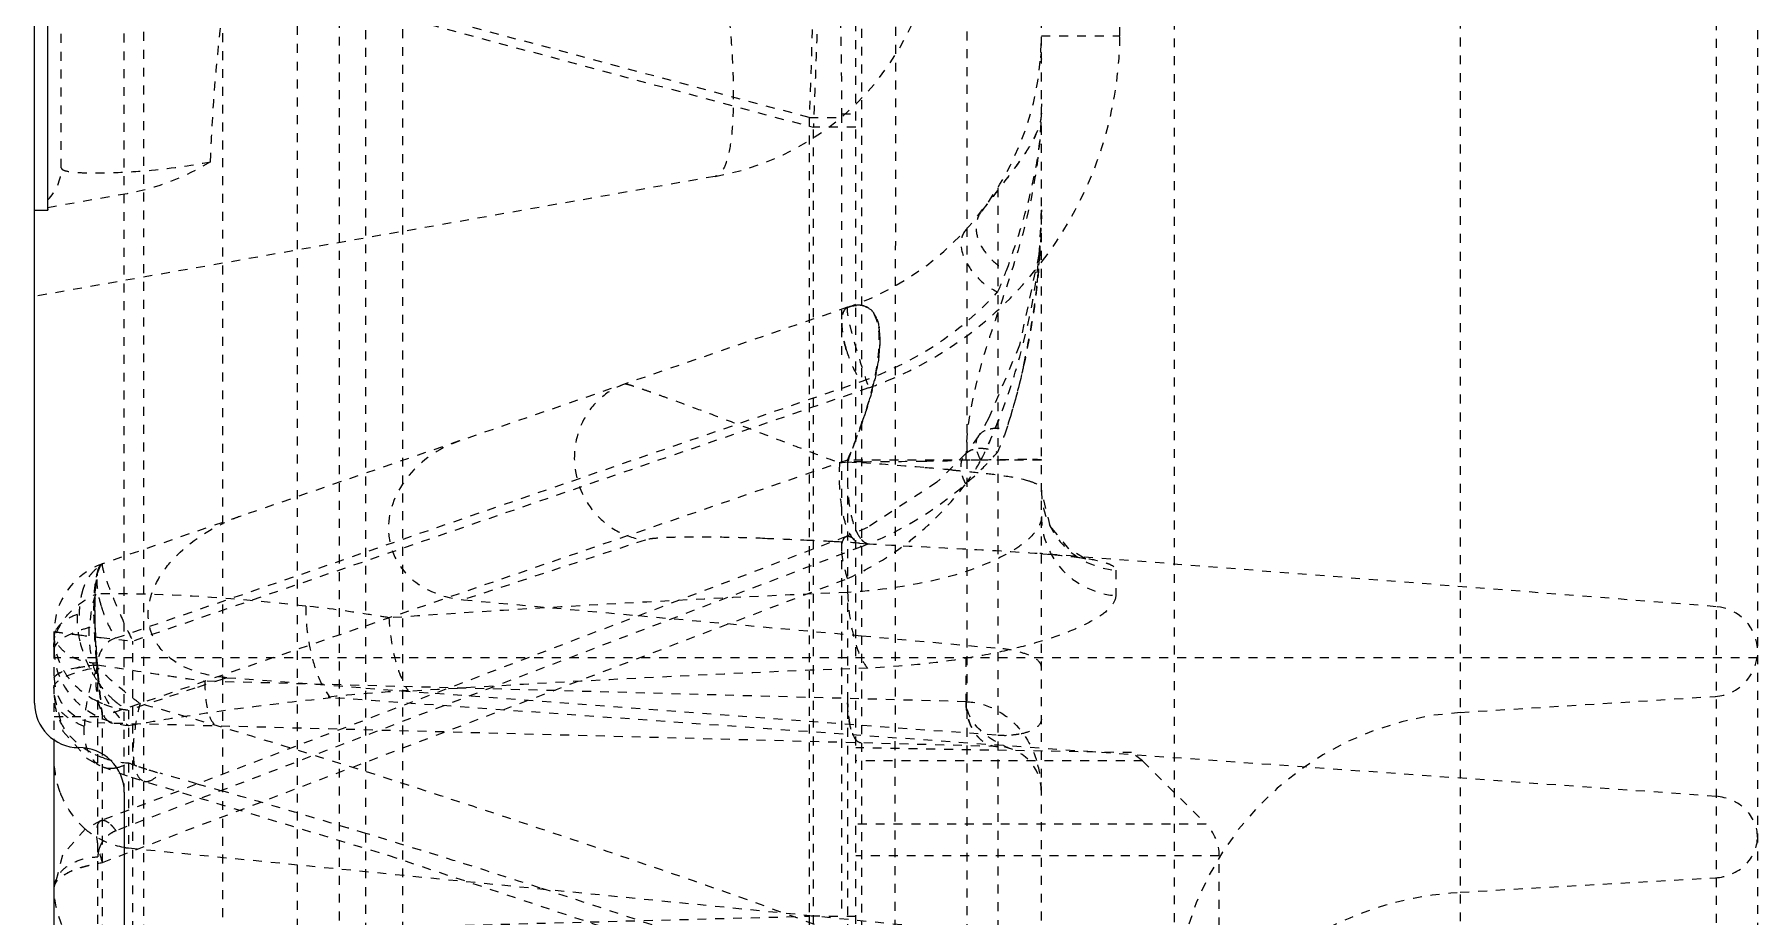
# Model space of a CAD drawing. Header units: millimetres. Extents: x 2748 to 3320, y 1427 to 1884.
# Drawn here: x 3198.16 to 3217.45, y 1655.86 to 1665.74 of the extents above; entities that cross this region are included whole.
import ezdxf

# ---------------------------------------------------------------- set-up
doc = ezdxf.new("R2010")
doc.units = ezdxf.units.MM
doc.linetypes.add('HIDDEN', pattern=[0.2, 0.1, -0.1])
doc.layers.add('21', color=7, linetype='Continuous')

msp = doc.modelspace()

# ---------------------------------------------------------------- linework, layer by layer
at = {"layer": '21', "color": 8, "linetype": 'HIDDEN'}
for p, q in [((3200.269, 1586.253), (3200.269, 1773.081)), ((3202.279, 1759.399), (3202.279, 1586.253)), ((3201.099, 1758.635), (3201.099, 1621.184)), ((3209.434, 1618.215), (3209.434, 1756.243)), ((3216.99, 1731.69), (3216.99, 1613.962)), ((3217.454, 1731.188), (3217.454, 1614.465)), ((3214.126, 1730.506), (3214.126, 1615.146)), ((3210.922, 1727.096), (3210.922, 1618.556)), ((3207.424, 1623.903), (3207.424, 1721.749)), ((3201.576, 1647.615), (3201.576, 1698.037)), ((3201.869, 1647.689), (3201.869, 1697.963)), ((3199.164, 1657.251), (3199.164, 1675.946)), ((3198.459, 1664.246), (3198.459, 1671.407)), ((3208.604, 1619.274), (3208.604, 1668.765)), ((3210.314, 1665.723), (3210.314, 1668.815)), ((3207.355, 1653.176), (3207.355, 1667.458)), ((3199.384, 1655.668), (3199.384, 1666.806)), ((3206.835, 1664.809), (3199.384, 1666.806)), ((3200.269, 1666.472), (3206.881, 1664.7)), ((3207.801, 1666.424), (3207.773, 1624.82)), ((3209.434, 1665.724), (3210.314, 1665.723)), ((3207.196, 1664.85), (3207.196, 1655.859)), ((3207.196, 1664.85), (3207.355, 1664.85)), ((3206.835, 1664.809), (3206.835, 1655.863)), ((3206.835, 1664.809), (3207.196, 1664.809)), ((3206.881, 1654.775), (3206.881, 1664.7)), ((3207.355, 1664.7), (3206.881, 1664.7)), ((3205.78, 1664.15), (3198.159, 1662.806)), ((3199.195, 1663.956), (3198.304, 1663.799)), ((3208.945, 1664.019), (3208.945, 1647.019)), ((3198.309, 1663.786), (3198.309, 1663.773)), ((3207.265, 1662.684), (3198.921, 1659.811)), ((3209.19, 1662.26), (3208.847, 1661.444)), ((3199.072, 1658.98), (3207.416, 1661.853)), ((3207.5, 1661.78), (3199.259, 1658.943)), ((3208.847, 1661.444), (3208.729, 1661.24)), ((3208.728, 1661.238), (3208.582, 1661.039)), ((3208.729, 1661.24), (3208.729, 1661.241)), ((3207.265, 1660.973), (3198.921, 1658.1)), ((3207.265, 1660.973), (3207.265, 1648.901)), ((3209.434, 1660.973), (3207.265, 1660.973)), ((3208.584, 1661.041), (3208.264, 1660.724)), ((3208.746, 1660.972), (3208.536, 1660.968)), ((3208.581, 1661.038), (3208.584, 1661.041)), ((3207.173, 1660.942), (3207.267, 1660.951)), ((3207.433, 1660.954), (3207.264, 1660.952)), ((3207.264, 1660.952), (3207.433, 1660.941)), ((3208.264, 1660.724), (3207.486, 1660.217)), ((3207.486, 1660.217), (3207.25, 1660.116)), ((3207.25, 1660.116), (3198.906, 1656.934)), ((3207.416, 1660.002), (3199.072, 1656.82)), ((3204.997, 1660.077), (3202.962, 1659.407)), ((3207.397, 1660.042), (3207.489, 1660.036)), ((3216.99, 1659.33), (3209.45, 1659.923)), ((3209.45, 1659.923), (3209.567, 1659.914)), ((3209.568, 1659.914), (3209.803, 1659.889)), ((3209.803, 1659.889), (3209.884, 1659.876)), ((3198.921, 1656.465), (3207.265, 1659.647)), ((3210.268, 1659.739), (3210.268, 1659.453)), ((3202.962, 1659.407), (3204.925, 1659.23)), ((3204.925, 1659.23), (3207.424, 1659.004)), ((3198.379, 1657.751), (3198.379, 1659.069)), ((3198.904, 1658.984), (3199.259, 1658.943)), ((3199.259, 1650.708), (3199.259, 1658.943)), ((3207.424, 1659.004), (3208.945, 1658.865)), ((3217.454, 1658.756), (3198.379, 1658.756)), ((3198.869, 1651.179), (3198.869, 1658.695)), ((3200.269, 1658.52), (3199.956, 1658.417)), ((3208.591, 1658.266), (3200.067, 1658.495)), ((3200.314, 1658.535), (3200.269, 1658.52)), ((3200.314, 1658.535), (3201.869, 1658.419)), ((3198.379, 1658.339), (3198.379, 1658.328)), ((3198.379, 1658.339), (3198.478, 1657.935)), ((3199.589, 1658.296), (3199.213, 1658.172)), ((3199.956, 1658.417), (3199.589, 1658.296)), ((3216.99, 1657.205), (3201.475, 1658.311)), ((3201.869, 1658.419), (3202.647, 1658.361)), ((3202.647, 1658.361), (3207.431, 1658.004)), ((3214.126, 1658.146), (3216.982, 1658.325)), ((3198.379, 1658.1), (3198.921, 1658.1)), ((3198.921, 1654.465), (3198.921, 1658.1)), ((3199.213, 1658.172), (3199.213, 1656.627)), ((3198.478, 1657.935), (3198.748, 1657.63)), ((3208.945, 1657.764), (3198.869, 1658.028)), ((3207.431, 1658.004), (3208.945, 1657.892)), ((3210.445, 1657.695), (3207.355, 1657.749)), ((3210.568, 1657.604), (3210.445, 1657.695)), ((3198.748, 1657.63), (3198.914, 1657.539)), ((3198.914, 1657.539), (3199.242, 1657.419)), ((3198.914, 1657.539), (3198.914, 1657.539)), ((3210.568, 1657.604), (3207.355, 1657.604)), ((3210.568, 1657.604), (3211.279, 1656.893)), ((3199.242, 1657.419), (3202.12, 1656.546)), ((3199.383, 1657.376), (3199.384, 1657.376)), ((3199.978, 1657.347), (3200.27, 1657.263)), ((3198.906, 1656.934), (3198.73, 1656.842)), ((3198.73, 1656.842), (3198.471, 1656.547)), ((3211.279, 1656.893), (3207.355, 1656.893)), ((3198.471, 1656.547), (3198.379, 1656.172)), ((3199.213, 1656.627), (3208.945, 1655.663)), ((3202.12, 1656.546), (3205.163, 1655.531)), ((3211.426, 1656.538), (3207.355, 1656.538)), ((3211.426, 1647.147), (3211.426, 1656.538)), ((3214.126, 1656.132), (3216.982, 1656.294)), ((3199.384, 1655.668), (3206.835, 1655.863)), ((3207.355, 1655.859), (3206.835, 1655.863))]:
    msp.add_line(p, q, dxfattribs=at)
at = {"layer": '21', "color": 7, "linetype": 'Continuous'}
for p, q in [((3198.309, 1663.773), (3198.309, 1671.879)), ((3198.159, 1658.251), (3198.159, 1667.815)), ((3198.159, 1663.773), (3198.309, 1663.773)), ((3198.379, 1650.824), (3198.379, 1657.751)), ((3199.164, 1657.251), (3199.164, 1507.826))]:
    msp.add_line(p, q, dxfattribs=at)
at = {"layer": '21', "color": 8, "linetype": 'HIDDEN'}
for points in [[(3209.434, 1663.774), (3209.407, 1663.276), (3209.189, 1662.26)], [(3208.728, 1661.238), (3208.604, 1661.064), (3208.583, 1661.039)], [(3209.884, 1659.876), (3209.932, 1659.867), (3209.914, 1659.875), (3209.742, 1659.979), (3209.533, 1660.235), (3209.434, 1660.636)]]:
    msp.add_lwpolyline(points, dxfattribs=at)
for centre, radius, start, end in [((3205.259, 1667.104), 3, 280, 0), ((3206.218, 1665.724), 3.216, 289, 0), ((3209.726, 1665.465), 0.301, 165.4895, 175.7627), ((3197.959, 1664.246), 0.5, 314.427, 0), ((3202.055, 1663.78), 7.379, 356.0379, 359.4806), ((3202.443, 1663.773), 6.991, 359.503, 0.003), ((3201.493, 1663.817), 7.942, 353.7849, 356.0548), ((3200.905, 1663.884), 8.534, 347.5126, 353.7663), ((3206.205, 1665.369), 3.718, 288.9993, 317.4608), ((3206.071, 1665.803), 4.268, 289.5549, 292.4857), ((3206.724, 1755.848), 94.897, 270.84708, 271.094), ((3206.039, 1663.635), 3.882, 314.4328, 318.4546), ((3206.981, 1661.938), 2.151, 335.9274, 338.117), ((3206.803, 1756.807), 95.855, 270.37657, 270.79177), ((3201.838, 1582.534), 78.606, 85.4174, 85.91873), ((3206.013, 1663.661), 3.919, 299.8879, 314.4588), ((3205.019, 1622.474), 38.539, 84.9242, 85.387), ((3201.134, 1658.42), 2.035, 108.9828, 115.3594), ((3206.036, 1663.618), 3.871, 290.8763, 299.9573), ((3204.744, 1617.537), 42.586, 87.1817, 87.8574), ((3204.193, 1606.221), 53.916, 86.9158, 87.1882), ((3203.683, 1596.743), 63.408, 86.64181, 86.91572), ((3199.183, 1659.05), 0.804, 109, 180), ((3208.328, 1645.655), 14.312, 85.5036, 85.6427), ((3215.65, 1462.116), 197.552, 92.43241, 93.92503), ((3205.359, 1659.293), 6.524, 180.0354, 181.7444), ((3205.192, 1659.31), 6.358, 180.6058, 181.9382), ((3216.95, 1658.828), 0.504, 273.5697, 85.5), ((3206.921, 1659.336), 8.086, 181.7155, 184.1808), ((3204.508, 1706.266), 47.613, 262.9269, 263.2406), ((3199.17, 1658.695), 0.302, 109.0494, 179.9506), ((3208.575, 1659.453), 9.744, 184.1584, 185.1013), ((3237.333, 1907.232), 251.513, 261.20122, 261.47939), ((3228.312, 1848.038), 191.636, 261.1595, 261.52453), ((3254.707, 1658.756), 46.119, 180.0004, 180.6091), ((3198.882, 1658.53), 0.502, 180, 268.5), ((3200.03, 1659.269), 1.4, 208.7906, 213.745), ((3215.256, 1455.117), 203.674, 92.18543, 93.6328), ((3199.3, 1659.163), 0.993, 241.6306, 248.4743), ((3199.64, 1658.97), 0.907, 223.6783, 229.4868), ((3204.094, 1630.997), 27.449, 93.6548, 95.5768), ((3199.314, 1659.196), 1.03, 248.4593, 258.3341), ((3199.309, 1659.172), 1.004, 258.3191, 264.5148), ((3214.339, 1654.736), 3.417, 93.5697, 266.4303), ((3209.024, 1658.943), 1.054, 265.7046, 274.1614), ((3208.932, 1657.262), 0.502, 0, 88.5015), ((3199.264, 1658.598), 1.019, 250.8819, 267.1093), ((3200.358, 1660.514), 3.149, 248.6707, 250.8021), ((3200.59, 1661.177), 3.851, 250.7912, 252.6284), ((3200.8, 1661.847), 4.553, 252.6222, 254.2584), ((3208.28, 1657.262), 1.154, 359.9914, 14.8561), ((3164.901, 1534.654), 127.609, 74.04512, 74.23814), ((3166.438, 1539.971), 122.074, 73.12726, 73.91022), ((3199.338, 1657.54), 0.929, 229.2567, 234.0899), ((3168.705, 1547.422), 114.286, 72.10479, 73.13041), ((3210.924, 1656.538), 0.502, 0, 45), ((3199.293, 1657.434), 0.811, 260.7343, 264.3787), ((3172.053, 1557.722), 103.455, 70.38893, 72.11651)]:
    msp.add_arc(centre, radius, start, end, dxfattribs=at)
at = {"layer": '21', "color": 7, "linetype": 'Continuous'}
for centre, start, end in [((3198.659, 1658.251), 180, 269.6487), ((3198.664, 1657.251), 0, 90.9244)]:
    msp.add_arc(centre, 0.5, start, end, dxfattribs=at)
at = {"layer": '21', "color": 8, "linetype": 'HIDDEN'}
for points, knots in [([(3206.985, 1667.941), (3206.986, 1667.94), (3206.985, 1667.932), (3206.987, 1667.922), (3206.987, 1667.901), (3206.987, 1667.859), (3206.986, 1667.788), (3206.984, 1667.681), (3206.981, 1667.545), (3206.976, 1667.384), (3206.971, 1667.196), (3206.962, 1666.899), (3206.948, 1666.478), (3206.928, 1665.925), (3206.906, 1665.325), (3206.89, 1664.912), (3206.881, 1664.7)], [0, 0, 0, 0, 0.001383, 0.005199, 0.011432, 0.02004, 0.04421, 0.077362, 0.119148, 0.169237, 0.227282, 0.292865, 0.44427, 0.616968, 0.804395, 1, 1, 1, 1]), ([(3205.78, 1667.104), (3205.843, 1666.736), (3205.918, 1666.198), (3205.974, 1665.51), (3205.989, 1665.071), (3205.978, 1664.706), (3205.948, 1664.456), (3205.906, 1664.303), (3205.868, 1664.212), (3205.817, 1664.156), (3205.78, 1664.15)], [0, 0, 0, 0, 0.370857, 0.538003, 0.684941, 0.806783, 0.899766, 0.934932, 0.962691, 1, 1, 1, 1]), ([(3206.887, 1666.797), (3206.887, 1666.65), (3206.878, 1665.987), (3206.852, 1665.325), (3206.835, 1664.809)], [0, 0, 0, 0, 0.222165, 1, 1, 1, 1]), ([(3200.131, 1664.315), (3200.135, 1664.45), (3200.163, 1665.058), (3200.221, 1665.664), (3200.277, 1666.134)], [0, 0, 0, 0, 0.223318, 1, 1, 1, 1]), ([(3207.184, 1665.914), (3207.186, 1665.827), (3207.193, 1665.473), (3207.196, 1665.118), (3207.196, 1664.85)], [0, 0, 0, 0, 0.244306, 1, 1, 1, 1]), ([(3209.448, 1663.204), (3209.72, 1663.562), (3210.157, 1664.369), (3210.309, 1665.273), (3210.314, 1665.723)], [0, 0, 0, 0, 0.499881, 1, 1, 1, 1]), ([(3209.425, 1665.487), (3209.425, 1665.487), (3209.433, 1665.473), (3209.434, 1665.472), (3209.434, 1665.465)], [0, 0, 0, 0, 0.073663, 1, 1, 1, 1]), ([(3209.434, 1664.963), (3209.434, 1664.622), (3209.356, 1663.938), (3209.07, 1662.953), (3208.717, 1661.995), (3208.589, 1661.314), (3208.589, 1660.973)], [0, 0, 0, 0, 0.250147, 0.500188, 0.750174, 1, 1, 1, 1]), ([(3209.434, 1664.858), (3209.434, 1664.825), (3209.421, 1664.75), (3209.382, 1664.634), (3209.32, 1664.51), (3209.2, 1664.331), (3209.011, 1664.078), (3208.848, 1663.868), (3208.758, 1663.752)], [0, 0, 0, 0, 0.075758, 0.171972, 0.277877, 0.391498, 0.664198, 1, 1, 1, 1]), ([(3209.434, 1664.858), (3209.434, 1664.784), (3209.381, 1664.616), (3209.231, 1664.367), (3209.01, 1664.078), (3208.848, 1663.867), (3208.758, 1663.752)], [0, 0, 0, 0, 0.169498, 0.390712, 0.664849, 1, 1, 1, 1]), ([(3209.044, 1663.097), (3209.154, 1663.398), (3209.338, 1663.973), (3209.434, 1664.575), (3209.434, 1664.858)], [0, 0, 0, 0, 0.531549, 1, 1, 1, 1]), ([(3198.459, 1664.246), (3198.459, 1664.233), (3198.506, 1664.209), (3198.585, 1664.199), (3198.727, 1664.188), (3199.009, 1664.188), (3199.487, 1664.213), (3199.897, 1664.27), (3200.131, 1664.315)], [0, 0, 0, 0, 0.022899, 0.073693, 0.155146, 0.266798, 0.578226, 1, 1, 1, 1]), ([(3208.758, 1663.752), (3208.722, 1663.705), (3208.685, 1663.578), (3208.737, 1663.394), (3208.856, 1663.223), (3208.973, 1663.133), (3209.043, 1663.097)], [0, 0, 0, 0, 0.224072, 0.456813, 0.702294, 1, 1, 1, 1]), ([(3208.758, 1660.973), (3208.861, 1661.181), (3209.042, 1661.619), (3209.324, 1662.544), (3209.434, 1663.28), (3209.434, 1663.774)], [0, 0, 0, 0, 0.239773, 0.489197, 1, 1, 1, 1]), ([(3208.758, 1660.973), (3208.863, 1661.18), (3209.043, 1661.619), (3209.323, 1662.543), (3209.434, 1663.28), (3209.434, 1663.773)], [0, 0, 0, 0, 0.239474, 0.489171, 1, 1, 1, 1]), ([(3209.434, 1663.713), (3209.43, 1663.294), (3209.351, 1662.484), (3209.165, 1661.692), (3209.044, 1661.32)], [0, 0, 0, 0, 0.517122, 1, 1, 1, 1]), ([(3208.588, 1663.55), (3208.547, 1663.506), (3208.516, 1663.365), (3208.59, 1663.173), (3208.731, 1662.989), (3208.865, 1662.893), (3208.945, 1662.855)], [0, 0, 0, 0, 0.206864, 0.442147, 0.695832, 1, 1, 1, 1]), ([(3207.704, 1661.859), (3208.046, 1662), (3208.697, 1662.374), (3209.224, 1662.909), (3209.448, 1663.204)], [0, 0, 0, 0, 0.499909, 1, 1, 1, 1]), ([(3207.265, 1662.684), (3207.309, 1662.699), (3207.396, 1662.719), (3207.535, 1662.671), (3207.618, 1662.516), (3207.634, 1662.291), (3207.601, 1661.999), (3207.49, 1661.546), (3207.362, 1661.202), (3207.265, 1660.973)], [0, 0, 0, 0, 0.068216, 0.128472, 0.20194, 0.311373, 0.459805, 0.633122, 1, 1, 1, 1]), ([(3207.265, 1660.973), (3207.36, 1661.202), (3207.489, 1661.545), (3207.595, 1661.998), (3207.626, 1662.289), (3207.611, 1662.513), (3207.533, 1662.671), (3207.395, 1662.72), (3207.309, 1662.699), (3207.265, 1662.684)], [0, 0, 0, 0, 0.367029, 0.540745, 0.688856, 0.799201, 0.872402, 0.932114, 1, 1, 1, 1]), ([(3207.265, 1660.973), (3207.36, 1661.202), (3207.489, 1661.545), (3207.597, 1661.998), (3207.627, 1662.29), (3207.612, 1662.514), (3207.533, 1662.671), (3207.395, 1662.719), (3207.309, 1662.699), (3207.265, 1662.684)], [0, 0, 0, 0, 0.36694, 0.540681, 0.688768, 0.799029, 0.872222, 0.932068, 1, 1, 1, 1]), ([(3207.265, 1660.973), (3207.36, 1661.202), (3207.489, 1661.545), (3207.595, 1661.998), (3207.626, 1662.289), (3207.611, 1662.514), (3207.533, 1662.671), (3207.395, 1662.719), (3207.309, 1662.699), (3207.265, 1662.684)], [0, 0, 0, 0, 0.367021, 0.540738, 0.688846, 0.799183, 0.872383, 0.932109, 1, 1, 1, 1]), ([(3207.265, 1662.684), (3207.28, 1662.689), (3207.334, 1662.705), (3207.394, 1662.71), (3207.435, 1662.702)], [0, 0, 0, 0, 0.270917, 1, 1, 1, 1]), ([(3207.429, 1662.703), (3207.417, 1662.706), (3207.361, 1662.71), (3207.306, 1662.698), (3207.265, 1662.684)], [0, 0, 0, 0, 0.231091, 1, 1, 1, 1]), ([(3207.426, 1662.704), (3207.413, 1662.706), (3207.359, 1662.71), (3207.305, 1662.697), (3207.265, 1662.684)], [0, 0, 0, 0, 0.231927, 1, 1, 1, 1]), ([(3207.426, 1661.389), (3207.482, 1661.55), (3207.574, 1661.855), (3207.636, 1662.226), (3207.62, 1662.47), (3207.581, 1662.595), (3207.513, 1662.676), (3207.454, 1662.699), (3207.426, 1662.704)], [0, 0, 0, 0, 0.360396, 0.66853, 0.784397, 0.872105, 0.939598, 1, 1, 1, 1]), ([(3207.265, 1662.684), (3207.24, 1662.675), (3207.201, 1662.608), (3207.194, 1662.444), (3207.221, 1662.304), (3207.25, 1662.209)], [0, 0, 0, 0, 0.160046, 0.402004, 1, 1, 1, 1]), ([(3207.25, 1662.209), (3207.221, 1662.304), (3207.194, 1662.444), (3207.201, 1662.608), (3207.24, 1662.675), (3207.265, 1662.684)], [0, 0, 0, 0, 0.597994, 0.839953, 1, 1, 1, 1]), ([(3207.265, 1662.684), (3207.258, 1662.681), (3207.259, 1662.648), (3207.263, 1662.602), (3207.281, 1662.514), (3207.308, 1662.402), (3207.347, 1662.263), (3207.411, 1662.053), (3207.464, 1661.89), (3207.501, 1661.781)], [0, 0, 0, 0, 0.023066, 0.079897, 0.171366, 0.296722, 0.453181, 0.630585, 1, 1, 1, 1]), ([(3207.25, 1662.209), (3207.279, 1662.113), (3207.328, 1661.99), (3207.398, 1661.878), (3207.416, 1661.853)], [0, 0, 0, 0, 0.764257, 1, 1, 1, 1]), ([(3207.25, 1662.209), (3207.279, 1662.113), (3207.328, 1661.99), (3207.398, 1661.878), (3207.416, 1661.853)], [0, 0, 0, 0, 0.764259, 1, 1, 1, 1]), ([(3209.237, 1662.039), (3209.224, 1661.976), (3209.167, 1661.735), (3209.101, 1661.495), (3209.043, 1661.32)], [0, 0, 0, 0, 0.256342, 1, 1, 1, 1]), ([(3204.774, 1661.826), (3204.677, 1661.793), (3204.493, 1661.687), (3204.242, 1661.374), (3204.152, 1660.869), (3204.368, 1660.403), (3204.688, 1660.154), (3204.894, 1660.089), (3204.998, 1660.077)], [0, 0, 0, 0, 0.129702, 0.260801, 0.496198, 0.734425, 0.868289, 1, 1, 1, 1]), ([(3204.774, 1661.826), (3204.777, 1661.827), (3204.787, 1661.825), (3204.815, 1661.819), (3204.87, 1661.801), (3204.954, 1661.773), (3205.061, 1661.735), (3205.185, 1661.691), (3205.379, 1661.621), (3205.646, 1661.522), (3205.992, 1661.391), (3206.367, 1661.249), (3206.764, 1661.097), (3207.035, 1660.994), (3207.173, 1660.942)], [0, 0, 0, 0, 0.003453, 0.010711, 0.035078, 0.07055, 0.115141, 0.167212, 0.225421, 0.356211, 0.502099, 0.659556, 0.826183, 1, 1, 1, 1]), ([(3202.923, 1661.188), (3202.718, 1661.118), (3202.338, 1660.88), (3202.081, 1660.353), (3202.156, 1659.912), (3202.415, 1659.55), (3202.748, 1659.427), (3202.962, 1659.407)], [0, 0, 0, 0, 0.250444, 0.499059, 0.625047, 0.750838, 1, 1, 1, 1]), ([(3208.758, 1660.973), (3208.73, 1661.02), (3208.691, 1661.108), (3208.708, 1661.207), (3208.729, 1661.24)], [0, 0, 0, 0, 0.583718, 1, 1, 1, 1]), ([(3208.758, 1660.973), (3208.73, 1661.02), (3208.691, 1661.108), (3208.708, 1661.207), (3208.729, 1661.24)], [0, 0, 0, 0, 0.583719, 1, 1, 1, 1]), ([(3208.729, 1661.241), (3208.736, 1661.25), (3208.769, 1661.292), (3208.821, 1661.315), (3208.862, 1661.323)], [0, 0, 0, 0, 0.217692, 1, 1, 1, 1]), ([(3208.729, 1661.24), (3208.736, 1661.25), (3208.769, 1661.292), (3208.821, 1661.315), (3208.862, 1661.323)], [0, 0, 0, 0, 0.217695, 1, 1, 1, 1]), ([(3208.862, 1661.323), (3208.875, 1661.326), (3208.935, 1661.335), (3208.997, 1661.329), (3209.043, 1661.32)], [0, 0, 0, 0, 0.221025, 1, 1, 1, 1]), ([(3208.862, 1661.323), (3208.875, 1661.326), (3208.935, 1661.335), (3208.997, 1661.329), (3209.043, 1661.32)], [0, 0, 0, 0, 0.221026, 1, 1, 1, 1]), ([(3208.588, 1660.705), (3208.56, 1660.76), (3208.517, 1660.871), (3208.546, 1660.998), (3208.582, 1661.039)], [0, 0, 0, 0, 0.530839, 1, 1, 1, 1]), ([(3208.583, 1661.04), (3208.592, 1661.05), (3208.636, 1661.087), (3208.695, 1661.102), (3208.738, 1661.105)], [0, 0, 0, 0, 0.237664, 1, 1, 1, 1]), ([(3208.584, 1661.041), (3208.593, 1661.05), (3208.633, 1661.085), (3208.688, 1661.1), (3208.729, 1661.104)], [0, 0, 0, 0, 0.23843, 1, 1, 1, 1]), ([(3209.271, 1660.978), (3209.238, 1660.978), (3209.063, 1660.977), (3208.888, 1660.974), (3208.746, 1660.972)], [0, 0, 0, 0, 0.188655, 1, 1, 1, 1]), ([(3209.434, 1660.973), (3209.434, 1660.977), (3209.413, 1660.973), (3209.389, 1660.979), (3209.334, 1660.977), (3209.295, 1660.978), (3209.271, 1660.978)], [0, 0, 0, 0, 0.064625, 0.253373, 0.565646, 1, 1, 1, 1]), ([(3207.174, 1660.942), (3207.165, 1660.785), (3207.171, 1660.562), (3207.224, 1660.295), (3207.265, 1660.185), (3207.291, 1660.14)], [0, 0, 0, 0, 0.574018, 0.812507, 1, 1, 1, 1]), ([(3207.266, 1660.951), (3207.258, 1660.806), (3207.263, 1660.547), (3207.312, 1660.288), (3207.358, 1660.184)], [0, 0, 0, 0, 0.560227, 1, 1, 1, 1]), ([(3208.429, 1660.862), (3208.463, 1660.859), (3208.593, 1660.847), (3208.722, 1660.834), (3208.816, 1660.823)], [0, 0, 0, 0, 0.269006, 1, 1, 1, 1]), ([(3208.816, 1660.823), (3208.908, 1660.813), (3209.067, 1660.792), (3209.225, 1660.761), (3209.29, 1660.741)], [0, 0, 0, 0, 0.578379, 1, 1, 1, 1]), ([(3207.265, 1659.647), (3207.533, 1659.765), (3208.022, 1660.071), (3208.419, 1660.486), (3208.588, 1660.705)], [0, 0, 0, 0, 0.513563, 1, 1, 1, 1]), ([(3207.265, 1659.647), (3207.533, 1659.765), (3208.022, 1660.07), (3208.419, 1660.485), (3208.588, 1660.705)], [0, 0, 0, 0, 0.51357, 1, 1, 1, 1]), ([(3209.29, 1660.741), (3209.327, 1660.729), (3209.385, 1660.711), (3209.434, 1660.659), (3209.434, 1660.636)], [0, 0, 0, 0, 0.641567, 1, 1, 1, 1]), ([(3209.434, 1660.636), (3209.434, 1660.418), (3209.608, 1659.963), (3210.048, 1659.756), (3210.268, 1659.739)], [0, 0, 0, 0, 0.498165, 1, 1, 1, 1]), ([(3200.314, 1658.535), (3200.205, 1658.543), (3199.989, 1658.581), (3199.686, 1658.718), (3199.499, 1658.933), (3199.432, 1659.144), (3199.428, 1659.365), (3199.521, 1659.63), (3199.789, 1659.977), (3200.066, 1660.166), (3200.262, 1660.259)], [0, 0, 0, 0, 0.124884, 0.250265, 0.375096, 0.438011, 0.500671, 0.626087, 0.751063, 1, 1, 1, 1]), ([(3209.434, 1660.339), (3209.434, 1660.24), (3209.306, 1660.083), (3209.087, 1659.937), (3208.716, 1659.752), (3208.103, 1659.575), (3207.564, 1659.509), (3207.265, 1659.489)], [0, 0, 0, 0, 0.122802, 0.215933, 0.332365, 0.630136, 1, 1, 1, 1]), ([(3209.434, 1660.339), (3209.434, 1660.123), (3209.572, 1659.776), (3209.94, 1659.524), (3210.16, 1659.462), (3210.268, 1659.453)], [0, 0, 0, 0, 0.493069, 0.752999, 1, 1, 1, 1]), ([(3206.337, 1660.094), (3206.2, 1660.099), (3205.936, 1660.107), (3205.614, 1660.111), (3205.377, 1660.109), (3205.224, 1660.104), (3205.099, 1660.095), (3205.026, 1660.086), (3204.998, 1660.077)], [0, 0, 0, 0, 0.306716, 0.590806, 0.720063, 0.836394, 0.933479, 1, 1, 1, 1]), ([(3207.265, 1659.647), (3207.244, 1659.708), (3207.213, 1659.819), (3207.196, 1659.964), (3207.202, 1660.063), (3207.232, 1660.109), (3207.25, 1660.116)], [0, 0, 0, 0, 0.39722, 0.70018, 0.885489, 1, 1, 1, 1]), ([(3207.25, 1660.116), (3207.272, 1660.125), (3207.348, 1660.093), (3207.389, 1660.039), (3207.416, 1660.002)], [0, 0, 0, 0, 0.345408, 1, 1, 1, 1]), ([(3207.25, 1660.116), (3207.272, 1660.125), (3207.348, 1660.093), (3207.389, 1660.039), (3207.416, 1660.002)], [0, 0, 0, 0, 0.345411, 1, 1, 1, 1]), ([(3207.291, 1660.14), (3207.298, 1660.127), (3207.324, 1660.087), (3207.364, 1660.05), (3207.397, 1660.042)], [0, 0, 0, 0, 0.304362, 1, 1, 1, 1]), ([(3207.358, 1660.184), (3207.362, 1660.174), (3207.379, 1660.138), (3207.401, 1660.104), (3207.42, 1660.082)], [0, 0, 0, 0, 0.281015, 1, 1, 1, 1]), ([(3207.42, 1660.082), (3207.425, 1660.076), (3207.445, 1660.057), (3207.469, 1660.041), (3207.489, 1660.036)], [0, 0, 0, 0, 0.281855, 1, 1, 1, 1]), ([(3207.489, 1660.036), (3207.843, 1660.015), (3208.485, 1659.982), (3209.127, 1659.948), (3209.415, 1659.926)], [0, 0, 0, 0, 0.551105, 1, 1, 1, 1]), ([(3198.921, 1659.811), (3198.908, 1659.806), (3198.883, 1659.772), (3198.848, 1659.66), (3198.828, 1659.431), (3198.831, 1659.078), (3198.849, 1658.804), (3198.862, 1658.652)], [0, 0, 0, 0, 0.035929, 0.096879, 0.302554, 0.612183, 1, 1, 1, 1]), ([(3198.86, 1658.679), (3198.85, 1658.828), (3198.834, 1659.096), (3198.833, 1659.442), (3198.852, 1659.665), (3198.886, 1659.773), (3198.909, 1659.806), (3198.921, 1659.811)], [0, 0, 0, 0, 0.389712, 0.699692, 0.904816, 0.965209, 1, 1, 1, 1]), ([(3198.921, 1659.811), (3198.902, 1659.804), (3198.873, 1659.743), (3198.85, 1659.632), (3198.835, 1659.455), (3198.834, 1659.32), (3198.835, 1659.243)], [0, 0, 0, 0, 0.103189, 0.303051, 0.604578, 1, 1, 1, 1]), ([(3198.921, 1658.1), (3198.895, 1658.314), (3198.853, 1658.71), (3198.832, 1659.179), (3198.837, 1659.485), (3198.851, 1659.647), (3198.873, 1659.749), (3198.903, 1659.804), (3198.921, 1659.811)], [0, 0, 0, 0, 0.372891, 0.689354, 0.811606, 0.904654, 0.966686, 1, 1, 1, 1]), ([(3198.921, 1659.811), (3198.908, 1659.806), (3198.882, 1659.773), (3198.849, 1659.66), (3198.84, 1659.554), (3198.836, 1659.474)], [0, 0, 0, 0, 0.120235, 0.320606, 1, 1, 1, 1]), ([(3198.852, 1659.66), (3198.858, 1659.696), (3198.87, 1659.749), (3198.903, 1659.804), (3198.921, 1659.811)], [0, 0, 0, 0, 0.647731, 1, 1, 1, 1]), ([(3198.921, 1659.811), (3198.9, 1659.803), (3198.861, 1659.748), (3198.852, 1659.64), (3198.864, 1659.496), (3198.889, 1659.391), (3198.906, 1659.336)], [0, 0, 0, 0, 0.137769, 0.35377, 0.65093, 1, 1, 1, 1]), ([(3198.921, 1659.811), (3198.9, 1659.803), (3198.861, 1659.748), (3198.852, 1659.64), (3198.864, 1659.496), (3198.889, 1659.391), (3198.906, 1659.336)], [0, 0, 0, 0, 0.137768, 0.35377, 0.650929, 1, 1, 1, 1]), ([(3198.919, 1659.808), (3198.914, 1659.8), (3198.921, 1659.769), (3198.933, 1659.714), (3198.962, 1659.63), (3199.002, 1659.524), (3199.054, 1659.396), (3199.138, 1659.199), (3199.208, 1659.047), (3199.259, 1658.943)], [0, 0, 0, 0, 0.02966, 0.092513, 0.18757, 0.311445, 0.459989, 0.628275, 1, 1, 1, 1]), ([(3209.567, 1659.914), (3209.666, 1659.905), (3209.84, 1659.887), (3210.039, 1659.856), (3210.159, 1659.822), (3210.223, 1659.798), (3210.268, 1659.763), (3210.268, 1659.739)], [0, 0, 0, 0, 0.404504, 0.707169, 0.818145, 0.902257, 1, 1, 1, 1]), ([(3198.692, 1659.483), (3198.697, 1659.502), (3198.718, 1659.572), (3198.752, 1659.639), (3198.784, 1659.683)], [0, 0, 0, 0, 0.266876, 1, 1, 1, 1]), ([(3198.784, 1659.683), (3198.794, 1659.696), (3198.833, 1659.744), (3198.883, 1659.784), (3198.925, 1659.804)], [0, 0, 0, 0, 0.263196, 1, 1, 1, 1]), ([(3198.825, 1659.286), (3198.825, 1659.323), (3198.827, 1659.448), (3198.835, 1659.574), (3198.852, 1659.66)], [0, 0, 0, 0, 0.298602, 1, 1, 1, 1]), ([(3198.38, 1658.842), (3198.362, 1658.964), (3198.451, 1659.171), (3198.648, 1659.358), (3198.776, 1659.439), (3198.844, 1659.47)], [0, 0, 0, 0, 0.451635, 0.726019, 1, 1, 1, 1]), ([(3198.663, 1659.233), (3198.663, 1659.255), (3198.665, 1659.339), (3198.676, 1659.423), (3198.692, 1659.483)], [0, 0, 0, 0, 0.263236, 1, 1, 1, 1]), ([(3198.844, 1659.47), (3198.834, 1659.444), (3198.795, 1659.323), (3198.78, 1659.196), (3198.779, 1659.097)], [0, 0, 0, 0, 0.223772, 1, 1, 1, 1]), ([(3201.196, 1659.336), (3200.989, 1659.359), (3200.205, 1659.44), (3199.416, 1659.481), (3198.836, 1659.474)], [0, 0, 0, 0, 0.263954, 1, 1, 1, 1]), ([(3207.265, 1659.489), (3207.272, 1659.316), (3207.301, 1659.07), (3207.394, 1658.79), (3207.454, 1658.681), (3207.489, 1658.643)], [0, 0, 0, 0, 0.586635, 0.826613, 1, 1, 1, 1]), ([(3210.268, 1659.453), (3210.266, 1659.409), (3210.206, 1659.305), (3210.041, 1659.187), (3209.792, 1659.064), (3209.462, 1658.947), (3209.056, 1658.837), (3208.394, 1658.708), (3207.861, 1658.658), (3207.489, 1658.643)], [0, 0, 0, 0, 0.044439, 0.110924, 0.203897, 0.32223, 0.463453, 0.625497, 1, 1, 1, 1]), ([(3198.637, 1659.244), (3198.583, 1659.223), (3198.491, 1659.177), (3198.415, 1659.102), (3198.395, 1659.062)], [0, 0, 0, 0, 0.566525, 1, 1, 1, 1]), ([(3198.637, 1659.244), (3198.636, 1659.218), (3198.636, 1659.112), (3198.651, 1659.006), (3198.67, 1658.928)], [0, 0, 0, 0, 0.242503, 1, 1, 1, 1]), ([(3198.852, 1658.741), (3198.848, 1658.79), (3198.834, 1658.972), (3198.825, 1659.153), (3198.825, 1659.286)], [0, 0, 0, 0, 0.272966, 1, 1, 1, 1]), ([(3198.852, 1658.741), (3198.848, 1658.79), (3198.834, 1658.972), (3198.825, 1659.153), (3198.825, 1659.286)], [0, 0, 0, 0, 0.272966, 1, 1, 1, 1]), ([(3198.906, 1659.336), (3198.916, 1659.302), (3198.958, 1659.178), (3199.016, 1659.058), (3199.072, 1658.98)], [0, 0, 0, 0, 0.266996, 1, 1, 1, 1]), ([(3198.906, 1659.336), (3198.916, 1659.302), (3198.958, 1659.178), (3199.016, 1659.058), (3199.072, 1658.98)], [0, 0, 0, 0, 0.266996, 1, 1, 1, 1]), ([(3201.196, 1659.336), (3201.196, 1659.143), (3201.23, 1658.856), (3201.342, 1658.514), (3201.425, 1658.366), (3201.474, 1658.311)], [0, 0, 0, 0, 0.537369, 0.79379, 1, 1, 1, 1]), ([(3202.132, 1659.206), (3202.053, 1659.219), (3201.742, 1659.27), (3201.43, 1659.312), (3201.196, 1659.336)], [0, 0, 0, 0, 0.253849, 1, 1, 1, 1]), ([(3198.779, 1659.097), (3198.723, 1659.083), (3198.622, 1659.052), (3198.508, 1658.998), (3198.434, 1658.949), (3198.402, 1658.909), (3198.376, 1658.875), (3198.377, 1658.851), (3198.38, 1658.842)], [0, 0, 0, 0, 0.341475, 0.631878, 0.754383, 0.86437, 0.942529, 1, 1, 1, 1]), ([(3198.379, 1659.051), (3198.378, 1659.05), (3198.39, 1659.05), (3198.397, 1659.047), (3198.422, 1659.045), (3198.465, 1659.038), (3198.542, 1659.029), (3198.607, 1659.02), (3198.645, 1659.016)], [0, 0, 0, 0, 0.015441, 0.063839, 0.144672, 0.257406, 0.574111, 1, 1, 1, 1]), ([(3198.869, 1658.695), (3198.805, 1658.696), (3198.679, 1658.716), (3198.516, 1658.794), (3198.405, 1658.912), (3198.379, 1659.008), (3198.379, 1659.05)], [0, 0, 0, 0, 0.289021, 0.569215, 0.807045, 1, 1, 1, 1]), ([(3198.769, 1659.103), (3198.761, 1658.994), (3198.786, 1658.771), (3198.894, 1658.381), (3199.06, 1658.106), (3199.213, 1657.999)], [0, 0, 0, 0, 0.268074, 0.541236, 1, 1, 1, 1]), ([(3202.127, 1659.207), (3202.137, 1659.044), (3202.169, 1658.811), (3202.258, 1658.541), (3202.313, 1658.432), (3202.344, 1658.39)], [0, 0, 0, 0, 0.574156, 0.816064, 1, 1, 1, 1]), ([(3198.379, 1658.998), (3198.379, 1658.897), (3198.41, 1658.758), (3198.473, 1658.636), (3198.491, 1658.606)], [0, 0, 0, 0, 0.74452, 1, 1, 1, 1]), ([(3209.434, 1658.659), (3209.434, 1658.684), (3209.391, 1658.743), (3209.283, 1658.795), (3209.129, 1658.842), (3209.01, 1658.86), (3208.945, 1658.865)], [0, 0, 0, 0, 0.134786, 0.350246, 0.649054, 1, 1, 1, 1]), ([(3198.377, 1658.418), (3198.373, 1658.445), (3198.424, 1658.509), (3198.587, 1658.59), (3198.746, 1658.632), (3198.863, 1658.651)], [0, 0, 0, 0, 0.145001, 0.367334, 1, 1, 1, 1]), ([(3198.379, 1658.84), (3198.379, 1658.737), (3198.424, 1658.527), (3198.67, 1658.168), (3198.996, 1658.021), (3199.213, 1657.999)], [0, 0, 0, 0, 0.240412, 0.488462, 1, 1, 1, 1]), ([(3198.862, 1658.677), (3198.753, 1658.668), (3198.605, 1658.647), (3198.445, 1658.595), (3198.388, 1658.556), (3198.379, 1658.532)], [0, 0, 0, 0, 0.636469, 0.853858, 1, 1, 1, 1]), ([(3198.624, 1658.644), (3198.642, 1658.647), (3198.721, 1658.662), (3198.8, 1658.672), (3198.862, 1658.677)], [0, 0, 0, 0, 0.225368, 1, 1, 1, 1]), ([(3198.863, 1658.651), (3198.839, 1658.597), (3198.761, 1658.388), (3198.719, 1658.164), (3198.72, 1657.999)], [0, 0, 0, 0, 0.261757, 1, 1, 1, 1]), ([(3198.86, 1658.679), (3198.848, 1658.603), (3198.84, 1658.456), (3198.863, 1658.279), (3198.905, 1658.156), (3198.951, 1658.071), (3199.011, 1658.024), (3199.049, 1658.023)], [0, 0, 0, 0, 0.314925, 0.598915, 0.730702, 0.84325, 1, 1, 1, 1]), ([(3198.921, 1658.1), (3198.914, 1658.155), (3198.888, 1658.368), (3198.865, 1658.582), (3198.852, 1658.741)], [0, 0, 0, 0, 0.256093, 1, 1, 1, 1]), ([(3199.341, 1658.245), (3199.297, 1658.277), (3199.129, 1658.403), (3198.973, 1658.543), (3198.862, 1658.652)], [0, 0, 0, 0, 0.25872, 1, 1, 1, 1]), ([(3198.379, 1658.532), (3198.382, 1658.539), (3198.401, 1658.568), (3198.434, 1658.585), (3198.459, 1658.597)], [0, 0, 0, 0, 0.198267, 1, 1, 1, 1]), ([(3198.491, 1658.606), (3198.51, 1658.573), (3198.6, 1658.446), (3198.725, 1658.345), (3198.828, 1658.289)], [0, 0, 0, 0, 0.245659, 1, 1, 1, 1]), ([(3198.869, 1658.587), (3198.873, 1658.547), (3198.888, 1658.385), (3198.906, 1658.222), (3198.921, 1658.1)], [0, 0, 0, 0, 0.245369, 1, 1, 1, 1]), ([(3200.067, 1658.495), (3200.065, 1658.38), (3200.078, 1658.22), (3200.134, 1658.049), (3200.191, 1657.993), (3200.218, 1657.992)], [0, 0, 0, 0, 0.629134, 0.852678, 1, 1, 1, 1]), ([(3198.379, 1658.328), (3198.383, 1658.259), (3198.447, 1658.148), (3198.58, 1658.053), (3198.666, 1658.011), (3198.713, 1657.994)], [0, 0, 0, 0, 0.425731, 0.697036, 1, 1, 1, 1]), ([(3199.05, 1658.28), (3199.063, 1658.269), (3199.114, 1658.228), (3199.17, 1658.193), (3199.213, 1658.172)], [0, 0, 0, 0, 0.258896, 1, 1, 1, 1]), ([(3199.213, 1657.999), (3199.396, 1658.031), (3200.147, 1658.157), (3200.902, 1658.253), (3201.475, 1658.311)], [0, 0, 0, 0, 0.243773, 1, 1, 1, 1]), ([(3207.416, 1657.804), (3207.39, 1657.805), (3207.335, 1657.856), (3207.298, 1657.964), (3207.268, 1658.12), (3207.264, 1658.239), (3207.265, 1658.306)], [0, 0, 0, 0, 0.141242, 0.350636, 0.634203, 1, 1, 1, 1]), ([(3207.265, 1658.306), (3207.264, 1658.245), (3207.269, 1658.126), (3207.296, 1657.967), (3207.338, 1657.855), (3207.392, 1657.805), (3207.416, 1657.804)], [0, 0, 0, 0, 0.337423, 0.649702, 0.871075, 1, 1, 1, 1]), ([(3208.588, 1658.266), (3208.587, 1658.199), (3208.604, 1658.074), (3208.678, 1657.914), (3208.792, 1657.799), (3208.894, 1657.765), (3208.945, 1657.764)], [0, 0, 0, 0, 0.298302, 0.548906, 0.773976, 1, 1, 1, 1]), ([(3208.588, 1658.266), (3208.695, 1658.263), (3208.898, 1658.212), (3209.211, 1657.985), (3209.35, 1657.729), (3209.396, 1657.558)], [0, 0, 0, 0, 0.280579, 0.532848, 1, 1, 1, 1]), ([(3208.591, 1658.266), (3208.59, 1658.202), (3208.605, 1658.078), (3208.678, 1657.914), (3208.795, 1657.797), (3208.897, 1657.765), (3208.945, 1657.764)], [0, 0, 0, 0, 0.283994, 0.549531, 0.786114, 1, 1, 1, 1]), ([(3209.102, 1657.734), (3209.041, 1657.756), (3208.923, 1657.812), (3208.714, 1657.955), (3208.592, 1658.139), (3208.591, 1658.266)], [0, 0, 0, 0, 0.251868, 0.5044, 1, 1, 1, 1]), ([(3198.953, 1658.08), (3198.959, 1658.072), (3198.985, 1658.044), (3199.022, 1658.024), (3199.049, 1658.023)], [0, 0, 0, 0, 0.283151, 1, 1, 1, 1]), ([(3199.341, 1658.245), (3199.312, 1658.134), (3199.273, 1657.934), (3199.258, 1657.698), (3199.275, 1657.549), (3199.299, 1657.453), (3199.344, 1657.387), (3199.383, 1657.376)], [0, 0, 0, 0, 0.376556, 0.669482, 0.776211, 0.866182, 1, 1, 1, 1]), ([(3207.265, 1655.622), (3206.619, 1655.882), (3205.304, 1656.342), (3203.327, 1657.013), (3201.342, 1657.656), (3200.01, 1658.056), (3199.341, 1658.245)], [0, 0, 0, 0, 0.250247, 0.500308, 0.750234, 1, 1, 1, 1]), ([(3198.791, 1657.697), (3198.76, 1657.714), (3198.643, 1657.786), (3198.544, 1657.887), (3198.489, 1657.972)], [0, 0, 0, 0, 0.25846, 1, 1, 1, 1]), ([(3198.713, 1657.994), (3198.709, 1657.94), (3198.715, 1657.839), (3198.761, 1657.672), (3198.846, 1657.567), (3198.914, 1657.539)], [0, 0, 0, 0, 0.306202, 0.576082, 1, 1, 1, 1]), ([(3209.434, 1658.07), (3209.434, 1658.052), (3209.415, 1657.997), (3209.322, 1657.934), (3209.236, 1657.91), (3209.185, 1657.902)], [0, 0, 0, 0, 0.171515, 0.511298, 1, 1, 1, 1]), ([(3199.073, 1657.526), (3199.084, 1657.528), (3199.133, 1657.54), (3199.18, 1657.561), (3199.213, 1657.581)], [0, 0, 0, 0, 0.235321, 1, 1, 1, 1]), ([(3199.43, 1657.374), (3199.44, 1657.377), (3199.493, 1657.394), (3199.535, 1657.433), (3199.565, 1657.464)], [0, 0, 0, 0, 0.202261, 1, 1, 1, 1]), ([(3217.454, 1656.749), (3217.454, 1656.862), (3217.347, 1657.101), (3217.11, 1657.196), (3216.99, 1657.205)], [0, 0, 0, 0, 0.482647, 1, 1, 1, 1]), ([(3198.921, 1656.465), (3198.903, 1656.52), (3198.873, 1656.623), (3198.854, 1656.765), (3198.855, 1656.87), (3198.886, 1656.927), (3198.906, 1656.934)], [0, 0, 0, 0, 0.354751, 0.655262, 0.870121, 1, 1, 1, 1]), ([(3198.906, 1656.934), (3198.913, 1656.937), (3198.953, 1656.941), (3198.987, 1656.913), (3199.009, 1656.892)], [0, 0, 0, 0, 0.190329, 1, 1, 1, 1]), ([(3199.072, 1656.82), (3199.023, 1656.801), (3198.939, 1656.742), (3198.892, 1656.653), (3198.88, 1656.609)], [0, 0, 0, 0, 0.53545, 1, 1, 1, 1]), ([(3199.072, 1656.82), (3199.057, 1656.814), (3199.003, 1656.789), (3198.956, 1656.747), (3198.931, 1656.712)], [0, 0, 0, 0, 0.269819, 1, 1, 1, 1]), ([(3199.009, 1656.892), (3199.015, 1656.887), (3199.037, 1656.865), (3199.057, 1656.84), (3199.072, 1656.82)], [0, 0, 0, 0, 0.225178, 1, 1, 1, 1]), ([(3216.982, 1656.294), (3217.103, 1656.3), (3217.344, 1656.394), (3217.454, 1656.636), (3217.454, 1656.749)], [0, 0, 0, 0, 0.516941, 1, 1, 1, 1]), ([(3198.379, 1656.172), (3198.379, 1656.215), (3198.405, 1656.311), (3198.516, 1656.429), (3198.679, 1656.507), (3198.805, 1656.526), (3198.869, 1656.527)], [0, 0, 0, 0, 0.192955, 0.430784, 0.710978, 1, 1, 1, 1]), ([(3198.379, 1656.172), (3198.379, 1656.206), (3198.415, 1656.283), (3198.537, 1656.36), (3198.71, 1656.422), (3198.846, 1656.451), (3198.921, 1656.465)], [0, 0, 0, 0, 0.153416, 0.361172, 0.647204, 1, 1, 1, 1]), ([(3198.379, 1656.172), (3198.379, 1656.248), (3198.514, 1656.355), (3198.708, 1656.423), (3198.846, 1656.452), (3198.921, 1656.465)], [0, 0, 0, 0, 0.352009, 0.64264, 1, 1, 1, 1]), ([(3199.229, 1655.204), (3199.11, 1655.213), (3198.873, 1655.277), (3198.593, 1655.513), (3198.418, 1655.831), (3198.379, 1656.071), (3198.379, 1656.19)], [0, 0, 0, 0, 0.249716, 0.499595, 0.74973, 1, 1, 1, 1]), ([(3211.345, 1654.534), (3211.624, 1654.994), (3212.463, 1655.789), (3213.565, 1656.1), (3214.126, 1656.132)], [0, 0, 0, 0, 0.489631, 1, 1, 1, 1]), ([(3206.835, 1655.863), (3206.834, 1655.688), (3206.835, 1655.454), (3206.834, 1655.221), (3206.834, 1655.163)], [0, 0, 0, 0, 0.752352, 1, 1, 1, 1])]:
    msp.add_open_spline(points, degree=3, knots=knots, dxfattribs=at)
for points in [[(3200.131, 1664.315), (3199.847, 1664.139), (3199.524, 1664.014), (3199.195, 1663.956)], [(3208.945, 1662.855), (3208.981, 1662.934), (3209.013, 1663.015), (3209.043, 1663.097)], [(3207.43, 1661.403), (3207.381, 1661.258), (3207.325, 1661.115), (3207.265, 1660.973)], [(3207.265, 1660.973), (3207.323, 1661.11), (3207.377, 1661.248), (3207.426, 1661.389)], [(3207.267, 1660.951), (3207.32, 1661.104), (3207.377, 1661.254), (3207.43, 1661.406)], [(3209.043, 1661.32), (3209.023, 1661.258), (3209.001, 1661.196), (3208.977, 1661.136)], [(3209.043, 1661.32), (3209.023, 1661.258), (3209.001, 1661.196), (3208.977, 1661.135)], [(3208.588, 1660.705), (3208.652, 1660.789), (3208.708, 1660.88), (3208.758, 1660.973)], [(3208.588, 1660.705), (3208.652, 1660.789), (3208.708, 1660.88), (3208.758, 1660.973)], [(3208.729, 1661.104), (3208.802, 1661.11), (3208.877, 1661.089), (3208.945, 1661.06)], [(3208.738, 1661.105), (3208.809, 1661.108), (3208.88, 1661.088), (3208.945, 1661.06)], [(3198.395, 1659.062), (3198.386, 1659.043), (3198.379, 1659.02), (3198.379, 1658.998)], [(3198.67, 1658.928), (3198.699, 1658.812), (3198.745, 1658.699), (3198.803, 1658.595)], [(3198.866, 1658.491), (3198.901, 1658.439), (3198.94, 1658.389), (3198.984, 1658.343)], [(3198.406, 1658.155), (3198.389, 1658.215), (3198.379, 1658.277), (3198.379, 1658.339)], [(3198.489, 1657.972), (3198.453, 1658.029), (3198.425, 1658.091), (3198.406, 1658.155)], [(3209.185, 1657.902), (3209.157, 1657.897), (3209.129, 1657.893), (3209.1, 1657.891)], [(3198.931, 1657.636), (3198.882, 1657.652), (3198.836, 1657.673), (3198.791, 1657.697)], [(3198.448, 1657.249), (3198.403, 1657.371), (3198.379, 1657.502), (3198.379, 1657.632)], [(3198.914, 1657.539), (3198.945, 1657.526), (3198.98, 1657.519), (3199.015, 1657.52)], [(3199.015, 1657.52), (3199.034, 1657.52), (3199.054, 1657.522), (3199.073, 1657.526)], [(3199.384, 1657.376), (3199.398, 1657.372), (3199.415, 1657.372), (3199.43, 1657.374)], [(3198.732, 1656.836), (3198.606, 1656.945), (3198.506, 1657.093), (3198.448, 1657.249)], [(3199.162, 1656.633), (3199.031, 1656.655), (3198.902, 1656.71), (3198.794, 1656.788)], [(3198.88, 1656.609), (3198.872, 1656.583), (3198.869, 1656.555), (3198.869, 1656.527)], [(3198.88, 1656.609), (3198.872, 1656.583), (3198.869, 1656.555), (3198.869, 1656.527)], [(3198.931, 1656.712), (3198.908, 1656.682), (3198.89, 1656.646), (3198.88, 1656.609)]]:
    msp.add_open_spline(points, degree=3, dxfattribs=at)

doc.saveas('drawing.dxf')
